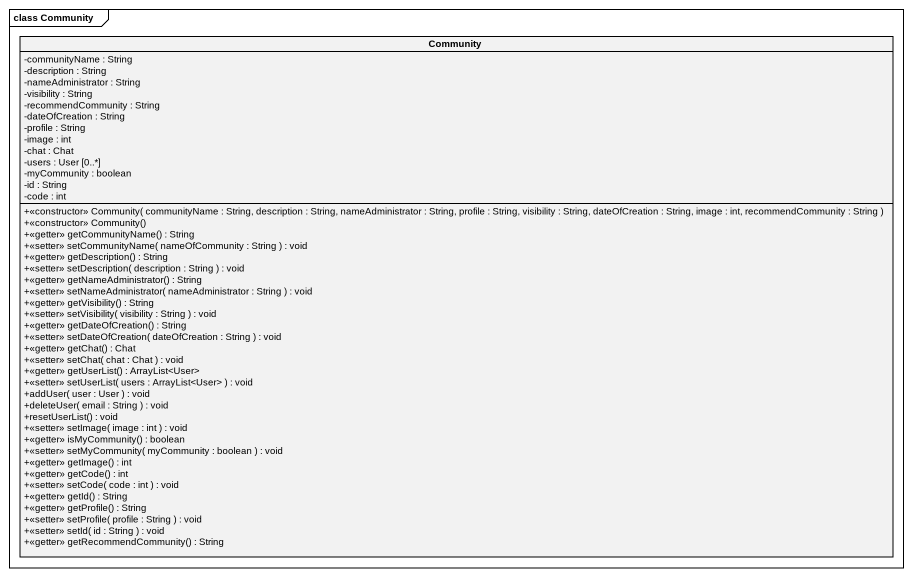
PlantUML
@startuml
mainframe class Community
hide circle
hide empty members
skinparam classAttributeIconSize 0
class Community {
  -communityName : String
  -description : String
  -nameAdministrator : String
  -visibility : String
  -recommendCommunity : String
  -dateOfCreation : String
  -profile : String
  -image : int
  -chat : Chat
  -users : User [0..*]
  -myCommunity : boolean
  -id : String
  -code : int
  +<<constructor>> Community( communityName : String, description : String, nameAdministrator : String, profile : String, visibility : String, dateOfCreation : String, image : int, recommendCommunity : String )
  +<<constructor>> Community()
  +<<getter>> getCommunityName() : String
  +<<setter>> setCommunityName( nameOfCommunity : String ) : void
  +<<getter>> getDescription() : String
  +<<setter>> setDescription( description : String ) : void
  +<<getter>> getNameAdministrator() : String
  +<<setter>> setNameAdministrator( nameAdministrator : String ) : void
  +<<getter>> getVisibility() : String
  +<<setter>> setVisibility( visibility : String ) : void
  +<<getter>> getDateOfCreation() : String
  +<<setter>> setDateOfCreation( dateOfCreation : String ) : void
  +<<getter>> getChat() : Chat
  +<<setter>> setChat( chat : Chat ) : void
  +<<getter>> getUserList() : ArrayList<User>
  +<<setter>> setUserList( users : ArrayList<User> ) : void
  +addUser( user : User ) : void
  +deleteUser( email : String ) : void
  +resetUserList() : void
  +<<setter>> setImage( image : int ) : void
  +<<getter>> isMyCommunity() : boolean
  +<<setter>> setMyCommunity( myCommunity : boolean ) : void
  +<<getter>> getImage() : int
  +<<getter>> getCode() : int
  +<<setter>> setCode( code : int ) : void
  +<<getter>> getId() : String
  +<<getter>> getProfile() : String
  +<<setter>> setProfile( profile : String ) : void
  +<<setter>> setId( id : String ) : void
  +<<getter>> getRecommendCommunity() : String
}
@enduml
